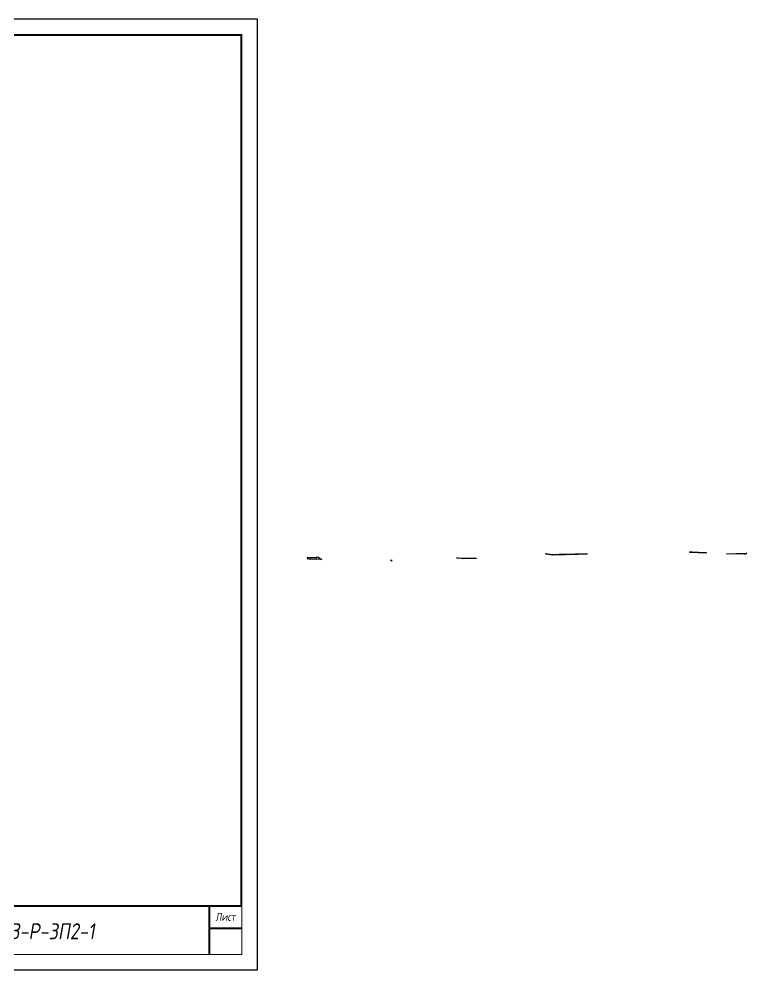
# Model space of a CAD drawing. Extents: x -717 to 1451, y -133302 to 233.
# Drawn here: x 315.5 to 542.8, y -71288.4 to -70991.4 of the extents above; entities that cross this region are included whole.
import ezdxf
from ezdxf.enums import TextEntityAlignment as Align

# ---------------------------------------------------------------- set-up
doc = ezdxf.new("R2010")
doc.units = 0
doc.layers.add('Зарамочное оформление', color=7, linetype='Continuous')
doc.layers.add('Объём_2650', color=7, linetype='Continuous')
for name, color, linetype, true_color in [('Объём_2563', 7, 'Continuous', 0xff8000), ('Объём_2570', 7, 'Continuous', 0x80ff00), ('Объём_2600', 7, 'Continuous', 0x808000)]:
    doc.layers.add(name, color=color, linetype=linetype, true_color=true_color)
doc.styles.add('М', font='romand.shx', dxfattribs={"width": 0.8, "oblique": 10, "height": 2.5})

# ---------------------------------------------------------------- blocks, each defined once
blk = doc.blocks.new('Штамп')
at = {"linetype": 'Continuous'}
blk.add_wipeout([(199.95, -411.25), (384.95, -411.25), (384.95, -426.25), (199.95, -426.25)], dxfattribs=at).dxf.layer = 'Зарамочное оформление'
at = {"layer": 'Зарамочное оформление', "linetype": 'Continuous', "lineweight": -3, "const_width": 0.6, "flags": 128}
for points in [[(199.95, -426.25), (199.95, -411.25), (384.95, -411.25)], [(209.95, -411.25), (209.95, -426.25)], [(219.95, -411.25), (219.95, -426.25)], [(229.95, -411.25), (229.95, -426.25)], [(239.95, -411.25), (239.95, -426.25)], [(254.95, -411.25), (254.95, -426.25)], [(264.95, -411.25), (264.95, -426.25)], [(374.95, -411.25), (374.95, -426.25)], [(199.95, -416.25), (264.95, -416.25)], [(374.95, -418.25), (384.95, -418.25)], [(199.95, -421.25), (264.95, -421.25)]]:
    blk.add_lwpolyline(points, dxfattribs=at)
at = {"linetype": 'Continuous', "insert": (319.95, -419.17), "char_height": 5, "width": 110, "attachment_point": 5, "style": 'М'}
blk.add_mtext('{\\Q10;\\W0.8;43/23-Р-ЗП2-1}', dxfattribs=at)
at = {"layer": 'Зарамочное оформление', "linetype": 'Continuous', "style": 'М', "oblique": 10}
for s, width, p in [('Лист', 0.8, (379.95, -414.66)), ('Изм.', 0.8, (204.95, -423.75)), ('Кол.уч.', 0.7, (214.95, -423.75)), ('Лист', 0.8, (224.95, -423.75)), ('N док.', 0.7, (235.28, -423.75)), ('Подпись', 0.8, (247.45, -423.75)), ('Дата', 0.8, (259.95, -423.75))]:
    blk.add_text(s, height=2.5, dxfattribs=dict(at, width=width)).set_placement(p, align=Align.MIDDLE_CENTER)
blk = doc.blocks.new('шифр')
blk.add_blockref('Штамп', (0, -70917))

msp = doc.modelspace()

# ---------------------------------------------------------------- linework, layer by layer
at = {"flags": 128}
msp.add_lwpolyline([(-30.054, -71288.421), (389.946, -71288.421), (389.946, -70991.421), (-30.054, -70991.421)], close=True, dxfattribs=at)
at = {"const_width": 0.6, "flags": 128}
msp.add_lwpolyline([(-10.054, -71283.421), (384.946, -71283.421), (384.946, -70996.421), (-10.054, -70996.421)], close=True, dxfattribs=at)
at = {"color": 2}
msp.add_lwpolyline([(431.454, -71160.499), (432.016, -71160.499), (431.935, -71160.553), (431.535, -71160.553), (431.454, -71160.499)], dxfattribs=at)
at = {"layer": 'Объём_2563', "flags": 128}
msp.add_lwpolyline([(405.914, -71160.122), (405.73, -71159.938), (405.43, -71159.932), (405.43, -71159.903), (405.71, -71159.903), (405.71, -71159.703), (405.61, -71159.702), (405.61, -71159.54), (406.175, -71159.565), (406.175, -71159.689), (406.455, -71159.689), (406.455, -71159.581), (408.254, -71159.617), (408.254, -71159.73), (408.534, -71159.73), (408.534, -71159.53), (408.434, -71159.53), (408.434, -71159.43), (408.93, -71159.492), (409.997, -71160.204), (405.914, -71160.122), (405.914, -71160.122)], dxfattribs=at)
at = {"layer": 'Объём_2570', "flags": 128}
msp.add_lwpolyline([(492.912, -71158.573), (490.079, -71158.641), (489.15, -71158.653), (486.04, -71158.73), (484.11, -71158.742), (483.299, -71158.77), (482.199, -71158.826), (480.582, -71158.625), (479.952, -71158.538), (479.952, -71158.388), (480.582, -71158.475), (482.199, -71158.676), (483.299, -71158.62), (484.11, -71158.592), (486.04, -71158.58), (489.15, -71158.503), (490.079, -71158.491), (492.912, -71158.423), (492.912, -71158.573), (492.912, -71158.573)], dxfattribs=at)
at = {"layer": 'Объём_2600', "flags": 128}
msp.add_lwpolyline([(452.079, -71159.688), (458.375, -71159.877), (458.167, -71159.882), (456.237, -71159.894), (455.426, -71159.923), (454.325, -71159.978), (452.709, -71159.778), (452.079, -71159.69), (452.079, -71159.688), (452.079, -71159.688)], dxfattribs=at)
at = {"layer": 'Объём_2650', "color": 6, "flags": 128}
for points in [[(530.052, -71158.232), (524.967, -71158.079), (524.967, -71157.812), (525.666, -71157.823), (529.626, -71158.053), (530.052, -71158.084), (530.052, -71158.232), (530.052, -71158.232)], [(541.753, -71158.583), (536.349, -71158.421), (539.25, -71158.349), (540.179, -71158.337), (542.779, -71158.274), (542.315, -71158.583), (541.753, -71158.583), (541.753, -71158.583)]]:
    msp.add_lwpolyline(points, dxfattribs=at)

# ---------------------------------------------------------------- texts
at = {"linetype": 'Continuous', "style": 'М', "oblique": 10, "width": 0.8}
msp.add_text('233', height=2.5, dxfattribs=at).set_placement((380.312, -71279.509), align=Align.MIDDLE)

# ---------------------------------------------------------------- next in the draw order: block references
msp.add_blockref('шифр', (0, 59.829))

doc.saveas('drawing.dxf')
